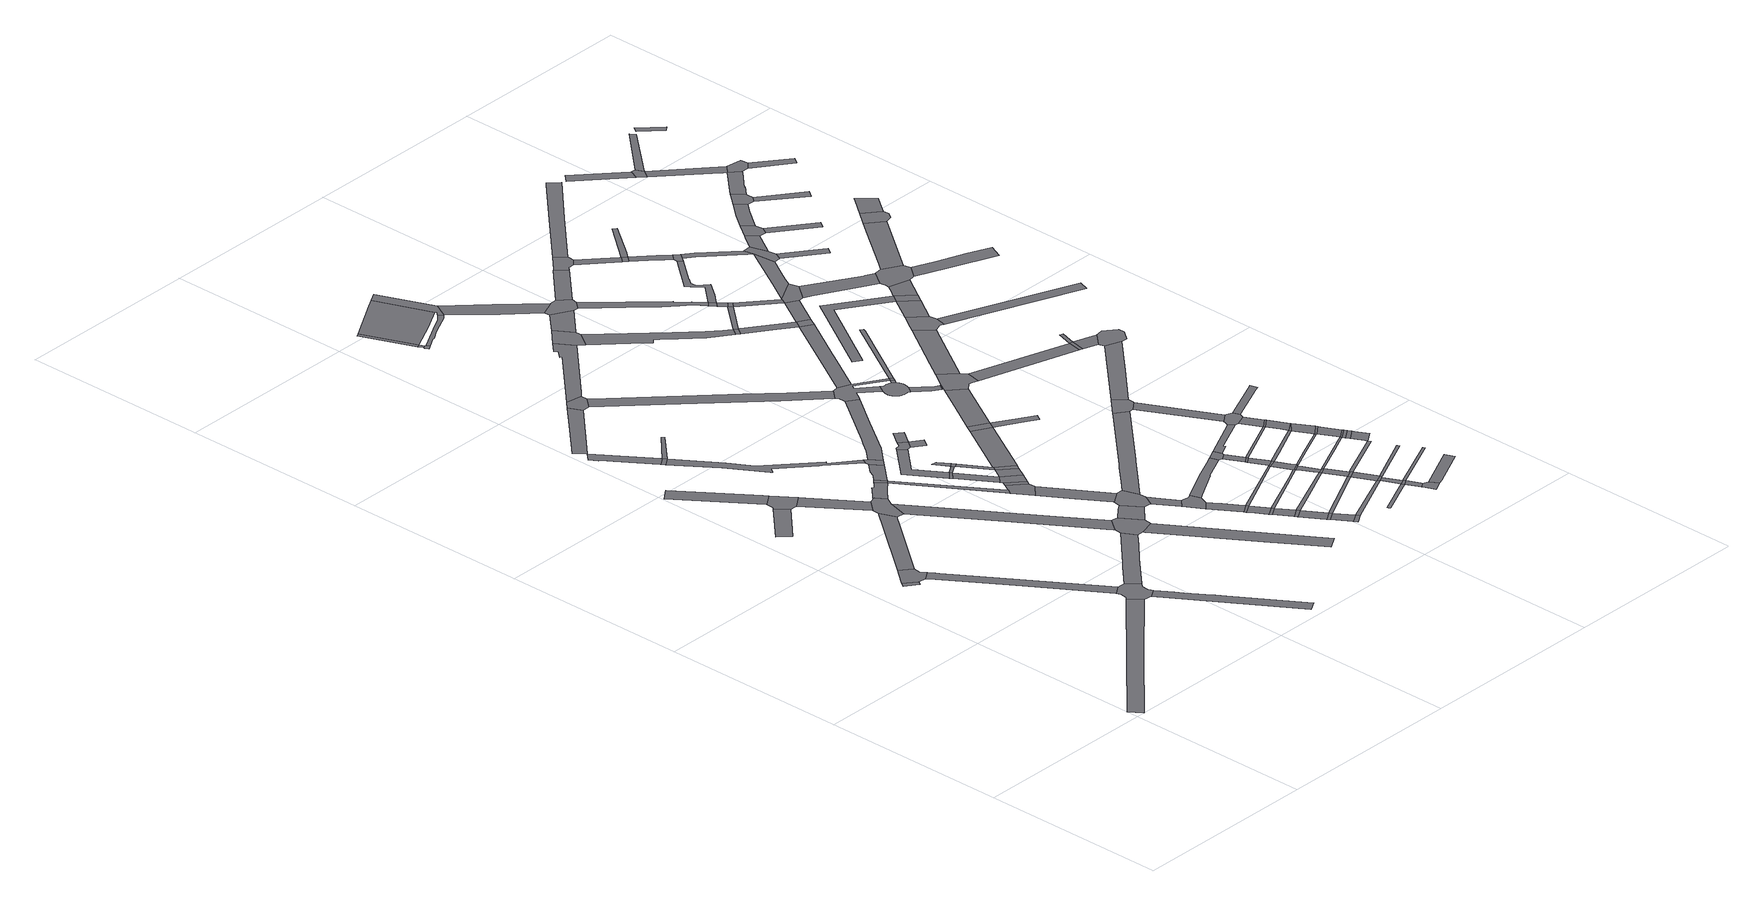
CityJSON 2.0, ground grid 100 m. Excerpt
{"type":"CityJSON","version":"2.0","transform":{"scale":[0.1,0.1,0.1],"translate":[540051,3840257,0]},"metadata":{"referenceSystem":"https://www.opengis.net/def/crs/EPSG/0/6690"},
"CityObjects":{
"road1":{"type":"Road","attributes":{"RoadStructureAttribute.sectionType":"1"},"geometry":[{"type":"MultiSurface","lod":"1","boundaries":[[[0,1,2,3,4,5,6,7]]]}]},
"road2":{"type":"Road","attributes":{"RoadStructureAttribute.sectionType":"1"},"geometry":[{"type":"MultiSurface","lod":"1","boundaries":[[[8,9,10,11]]]}]},
"road3":{"type":"Road","geometry":[{"type":"MultiSurface","lod":"1","boundaries":[[[12,13,8,11,14,15,16,17]]]}]},
"road4":{"type":"Road","attributes":{"RoadStructureAttribute.sectionType":"1"},"geometry":[{"type":"MultiSurface","lod":"1","boundaries":[[[18,19,20,21,15,14,22,23,24,25,26]]]}]},
"road5":{"type":"Road","attributes":{"RoadStructureAttribute.sectionType":"1"},"geometry":[{"type":"MultiSurface","lod":"1","boundaries":[[[27,28,29,30]]]}]},
"road6":{"type":"Road","attributes":{"RoadStructureAttribute.sectionType":"1"},"geometry":[{"type":"MultiSurface","lod":"1","boundaries":[[[31,32,33,12,17,34,35,36]]]}]},
"road7":{"type":"Road","attributes":{"RoadStructureAttribute.sectionType":"1"},"geometry":[{"type":"MultiSurface","lod":"1","boundaries":[[[37,38,39,40,41,42]]]}]},
"road8":{"type":"Road","geometry":[{"type":"MultiSurface","lod":"1","boundaries":[[[43,44,26,25,45,46,47,48,0,7,49,50,51,52,53,54,55,56,57,58]]]}]},
"road9":{"type":"Road","geometry":[{"type":"MultiSurface","lod":"1","boundaries":[[[42,41,59,60,27,30,61,62]]]}]},
"road10":{"type":"Road","attributes":{"RoadStructureAttribute.sectionType":"1"},"geometry":[{"type":"MultiSurface","lod":"1","boundaries":[[[63,64,65,66,67,68,69,70]]]}]},
"road11":{"type":"Road","attributes":{"RoadStructureAttribute.sectionType":"1"},"geometry":[{"type":"MultiSurface","lod":"1","boundaries":[[[71,62,61,72,73]]]}]},
"road12":{"type":"Road","attributes":{"RoadStructureAttribute.sectionType":"1"},"geometry":[{"type":"MultiSurface","lod":"1","boundaries":[[[74,75,76,77,78,52,51,79,80,81]]]}]},
"road13":{"type":"Road","geometry":[{"type":"MultiSurface","lod":"1","boundaries":[[[70,69,82,83]]]}]},
"road14":{"type":"Road","geometry":[{"type":"MultiSurface","lod":"1","boundaries":[[[84,73,72,31,36,85,86,87,88]]]}]},
"road15":{"type":"Road","attributes":{"RoadStructureAttribute.sectionType":"1"},"geometry":[{"type":"MultiSurface","lod":"1","boundaries":[[[89,90,91,64,92]]]}]},
"road16":{"type":"Road","geometry":[{"type":"MultiSurface","lod":"1","boundaries":[[[93,94,70,83]]]}]},
"road17":{"type":"Road","attributes":{"RoadStructureAttribute.sectionType":"1"},"geometry":[{"type":"MultiSurface","lod":"1","boundaries":[[[95,96,97,58,57,98,99,100,101]]]}]},
"road18":{"type":"Road","attributes":{"RoadStructureAttribute.sectionType":"1"},"geometry":[{"type":"MultiSurface","lod":"1","boundaries":[[[102,103,104,105,106,107,108,84,88,109,110,111,112]]]}]},
"road19":{"type":"Road","attributes":{"RoadStructureAttribute.sectionType":"1"},"geometry":[{"type":"MultiSurface","lod":"1","boundaries":[[[113,114,115,116,83,82,117,118,119,120,121,122,123,124,125,126,127]]]}]},
"road20":{"type":"Road","attributes":{"RoadStructureAttribute.sectionType":"1"},"geometry":[{"type":"MultiSurface","lod":"1","boundaries":[[[128,129,86,85,130,131,132,133,134,135]]]}]},
"road21":{"type":"Road","geometry":[{"type":"MultiSurface","lod":"1","boundaries":[[[136,102,112,137]]]}]},
"road22":{"type":"Road","geometry":[{"type":"MultiSurface","lod":"1","boundaries":[[[138,89,92,139,140,141,142,143]]]}]},
"road23":{"type":"Road","attributes":{"RoadStructureAttribute.sectionType":"1"},"geometry":[{"type":"MultiSurface","lod":"1","boundaries":[[[144,145,146,136,137,147]]]}]},
"road24":{"type":"Road","attributes":{"RoadStructureAttribute.sectionType":"1"},"geometry":[{"type":"MultiSurface","lod":"1","boundaries":[[[148,149,150,137,112,151,152,153]]]}]},
"road25":{"type":"Road","geometry":[{"type":"MultiSurface","lod":"1","boundaries":[[[135,134,95,101,154,155,156,157]]]}]},
"road26":{"type":"Road","geometry":[{"type":"MultiSurface","lod":"1","boundaries":[[[158,127,126,159,160,144,147,161,162]]]}]},
"road27":{"type":"Road","attributes":{"RoadStructureAttribute.sectionType":"1"},"geometry":[{"type":"MultiSurface","lod":"1","boundaries":[[[163,164,165,166,167,168]]]}]},
"road28":{"type":"Road","geometry":[{"type":"MultiSurface","lod":"1","boundaries":[[[169,170,171,172]]]}]},
"road29":{"type":"Road","geometry":[{"type":"MultiSurface","lod":"1","boundaries":[[[166,165,173,174]]]}]},
"road30":{"type":"Road","geometry":[{"type":"MultiSurface","lod":"1","boundaries":[[[172,171,175,176]]]}]},
"road31":{"type":"Road","geometry":[{"type":"MultiSurface","lod":"1","boundaries":[[[176,175,177,178,179,180]]]}]},
"road32":{"type":"Road","geometry":[{"type":"MultiSurface","lod":"1","boundaries":[[[181,153,152,182,183,184,185,186]]]}]},
"road33":{"type":"Road","attributes":{"RoadStructureAttribute.sectionType":"1"},"geometry":[{"type":"MultiSurface","lod":"1","boundaries":[[[174,173,187,188]]]}]},
"road34":{"type":"Road","geometry":[{"type":"MultiSurface","lod":"1","boundaries":[[[189,166,174,190]]]}]},
"road35":{"type":"Road","attributes":{"RoadStructureAttribute.sectionType":"1"},"geometry":[{"type":"MultiSurface","lod":"1","boundaries":[[[191,192,157,156,193,194]]]}]},
"road36":{"type":"Road","attributes":{"RoadStructureAttribute.sectionType":"1"},"geometry":[{"type":"MultiSurface","lod":"1","boundaries":[[[195,181,186,196]]]}]},
"road37":{"type":"Road","attributes":{"RoadStructureAttribute.sectionType":"1"},"geometry":[{"type":"MultiSurface","lod":"1","boundaries":[[[155,154,197,198,199,200,201,202,203]]]}]},
"road38":{"type":"Road","geometry":[{"type":"MultiSurface","lod":"1","boundaries":[[[204,205,206,207]]]}]},
"road39":{"type":"Road","geometry":[{"type":"MultiSurface","lod":"1","boundaries":[[[207,206,189,190,208,209]]]}]},
"road40":{"type":"Road","geometry":[{"type":"MultiSurface","lod":"1","boundaries":[[[188,187,195,196,210]]]}]},
"road41":{"type":"Road","attributes":{"RoadStructureAttribute.sectionType":"1"},"geometry":[{"type":"MultiSurface","lod":"1","boundaries":[[[184,183,211,212,213,214]]]}]},
"road42":{"type":"Road","attributes":{"RoadStructureAttribute.sectionType":"1"},"geometry":[{"type":"MultiSurface","lod":"1","boundaries":[[[215,216,217,218,219,220,221,138,143,222,223]]]}]},
"road43":{"type":"Road","geometry":[{"type":"MultiSurface","lod":"1","boundaries":[[[209,208,224,225]]]}]},
"road44":{"type":"Road","attributes":{"RoadStructureAttribute.sectionType":"1"},"geometry":[{"type":"MultiSurface","lod":"1","boundaries":[[[224,226,188,210,227]]]}]},
"road45":{"type":"Road","geometry":[{"type":"MultiSurface","lod":"1","boundaries":[[[228,229,230,163,168,231,232]]]}]},
"road46":{"type":"Road","geometry":[{"type":"MultiSurface","lod":"1","boundaries":[[[233,214,213,191,194,234,235,236,237,238]]]}]},
"road47":{"type":"Road","attributes":{"RoadStructureAttribute.sectionType":"1"},"geometry":[{"type":"MultiSurface","lod":"1","boundaries":[[[239,240,241,142,141,242,243,244,245]]]}]},
"road48":{"type":"Road","attributes":{"function":"3"},"geometry":[{"type":"MultiSurface","lod":"1","boundaries":[[[246,247,169,172,248,249,250]]]}]},
"road49":{"type":"Road","geometry":[{"type":"MultiSurface","lod":"1","boundaries":[[[225,224,227,251]]]}]},
"road50":{"type":"Road","attributes":{"RoadStructureAttribute.sectionType":"1"},"geometry":[{"type":"MultiSurface","lod":"1","boundaries":[[[252,253,254,180,179,255,256,257,258,259,260]]]}]},
"road51":{"type":"Road","geometry":[{"type":"MultiSurface","lod":"1","boundaries":[[[261,262,232,231]]]}]},
"road52":{"type":"Road","attributes":{"RoadStructureAttribute.sectionType":"1"},"geometry":[{"type":"MultiSurface","lod":"1","boundaries":[[[263,264,265,266,267,268,162,161,269,270,271]]]}]},
"road53":{"type":"Road","attributes":{"RoadStructureAttribute.sectionType":"1"},"geometry":[{"type":"MultiSurface","lod":"1","boundaries":[[[272,236,235,273,274]]]}]},
"road54":{"type":"Road","attributes":{"RoadStructureAttribute.sectionType":"1"},"geometry":[{"type":"MultiSurface","lod":"1","boundaries":[[[275,276,228,232]]]}]},
"road55":{"type":"Road","geometry":[{"type":"MultiSurface","lod":"1","boundaries":[[[277,274,273,278,279,280,281]]]}]},
"road56":{"type":"Road","attributes":{"RoadStructureAttribute.sectionType":"1"},"geometry":[{"type":"MultiSurface","lod":"1","boundaries":[[[282,283,284,279,278,285,286]]]}]},
"road57":{"type":"Road","geometry":[{"type":"MultiSurface","lod":"1","boundaries":[[[286,285,287,288]]]}]},
"road58":{"type":"Road","attributes":{"RoadStructureAttribute.sectionType":"1"},"geometry":[{"type":"MultiSurface","lod":"1","boundaries":[[[289,290,225,251,291]]]}]},
"road59":{"type":"Road","attributes":{"RoadStructureAttribute.sectionType":"1"},"geometry":[{"type":"MultiSurface","lod":"1","boundaries":[[[288,287,292,293,294,295]]]}]},
"road60":{"type":"Road","geometry":[{"type":"MultiSurface","lod":"1","boundaries":[[[296,246,250,297,252,260,298]]]}]},
"road61":{"type":"Road","geometry":[{"type":"MultiSurface","lod":"1","boundaries":[[[295,294,299,300]]]}]},
"road62":{"type":"Road","attributes":{"RoadStructureAttribute.sectionType":"1"},"geometry":[{"type":"MultiSurface","lod":"1","boundaries":[[[300,299,301,302]]]}]},
"road63":{"type":"Road","geometry":[{"type":"MultiSurface","lod":"1","boundaries":[[[303,215,223,304,305,306,307]]]}]},
"road64":{"type":"Road","geometry":[{"type":"MultiSurface","lod":"1","boundaries":[[[302,301,308,309]]]}]},
"road65":{"type":"Road","attributes":{"RoadStructureAttribute.sectionType":"1"},"geometry":[{"type":"MultiSurface","lod":"1","boundaries":[[[309,308,310,311]]]}]},
"road66":{"type":"Road","geometry":[{"type":"MultiSurface","lod":"1","boundaries":[[[311,310,312,313]]]}]},
"road67":{"type":"Road","attributes":{"RoadStructureAttribute.sectionType":"1"},"geometry":[{"type":"MultiSurface","lod":"1","boundaries":[[[313,312,314,315]]]}]},
"road68":{"type":"Road","geometry":[{"type":"MultiSurface","lod":"1","boundaries":[[[315,314,316,317]]]}]},
"road69":{"type":"Road","geometry":[{"type":"MultiSurface","lod":"1","boundaries":[[[318,289,291,319]]]}]},
"road70":{"type":"Road","attributes":{"RoadStructureAttribute.sectionType":"1"},"geometry":[{"type":"MultiSurface","lod":"1","boundaries":[[[320,321,298,260,322,323,324]]]}]},
"road71":{"type":"Road","attributes":{"RoadStructureAttribute.sectionType":"1"},"geometry":[{"type":"MultiSurface","lod":"1","boundaries":[[[325,326,327,328,281,280,329,330,331,332,333,334]]]}]},
"road72":{"type":"Road","attributes":{"RoadStructureAttribute.sectionType":"1"},"geometry":[{"type":"MultiSurface","lod":"1","boundaries":[[[335,303,307,336,337]]]}]},
"road73":{"type":"Road","attributes":{"RoadStructureAttribute.sectionType":"1"},"geometry":[{"type":"MultiSurface","lod":"1","boundaries":[[[338,286,288,339]]]}]},
"road74":{"type":"Road","geometry":[{"type":"MultiSurface","lod":"1","boundaries":[[[340,341,245,244,342,263,271,343,344,345,346,347,348,349,350,351,352]]]}]},
"road75":{"type":"Road","attributes":{"RoadStructureAttribute.sectionType":"1"},"geometry":[{"type":"MultiSurface","lod":"1","boundaries":[[[353,354,355,356,357,238,237,358,359,360,361,362]]]}]},
"road76":{"type":"Road","attributes":{"RoadStructureAttribute.sectionType":"1"},"geometry":[{"type":"MultiSurface","lod":"1","boundaries":[[[363,364,365,295,300,366,367,368]]]}]},
"road77":{"type":"Road","attributes":{"RoadStructureAttribute.sectionType":"1"},"geometry":[{"type":"MultiSurface","lod":"1","boundaries":[[[369,370,371,372,373,306,305,374,375,376,377,378,379,380,381,382]]]}]},
"road78":{"type":"Road","attributes":{"RoadStructureAttribute.sectionType":"1"},"geometry":[{"type":"MultiSurface","lod":"1","boundaries":[[[383,384,385,386,319,291]]]}]},
"road79":{"type":"Road","attributes":{"RoadStructureAttribute.sectionType":"1"},"geometry":[{"type":"MultiSurface","lod":"1","boundaries":[[[387,388,302,309,389,390]]]}]},
"road80":{"type":"Road","attributes":{"RoadStructureAttribute.sectionType":"1"},"geometry":[{"type":"MultiSurface","lod":"1","boundaries":[[[391,392,318,319,393]]]}]},
"road81":{"type":"Road","geometry":[{"type":"MultiSurface","lod":"1","boundaries":[[[394,395,396,397,398,399,400,401,402,346,345,403,404,405,406,407,408,409,410,411,412,413,414,415,416,417,418,419,420,421,422,423,424,425,426,427,428,429,430,431,432,433,434,435,436,437,438,439,440,441,442,443,444,445,446,447,448,449]]]}]},
"road82":{"type":"Road","attributes":{"RoadStructureAttribute.sectionType":"1"},"geometry":[{"type":"MultiSurface","lod":"1","boundaries":[[[450,311,313,451]]]}]},
"road83":{"type":"Road","geometry":[{"type":"MultiSurface","lod":"1","boundaries":[[[324,323,335,337,452,453,454,455]]]}]},
"road84":{"type":"Road","attributes":{"RoadStructureAttribute.sectionType":"1"},"geometry":[{"type":"MultiSurface","lod":"1","boundaries":[[[456,315,317,457]]]}]},
"road85":{"type":"Road","attributes":{"RoadStructureAttribute.sectionType":"1"},"geometry":[{"type":"MultiSurface","lod":"1","boundaries":[[[350,449,448,458]]]}]},
"road86":{"type":"Road","attributes":{"RoadStructureAttribute.sectionType":"1"},"geometry":[{"type":"MultiSurface","lod":"1","boundaries":[[[459,460,461,462,433,432]]]}]},
"road87":{"type":"Road","geometry":[{"type":"MultiSurface","lod":"1","boundaries":[[[351,350,458,463]]]}]},
"road88":{"type":"Road","geometry":[{"type":"MultiSurface","lod":"1","boundaries":[[[464,325,334,465,466,467]]]}]},
"road89":{"type":"Road","attributes":{"RoadStructureAttribute.sectionType":"1"},"geometry":[{"type":"MultiSurface","lod":"1","boundaries":[[[468,469,466,465,470,471]]]}]},
"road90":{"type":"Road","geometry":[{"type":"MultiSurface","lod":"1","boundaries":[[[472,473,474,475,476,477]]]}]},
"road91":{"type":"Road","geometry":[{"type":"MultiSurface","lod":"1","boundaries":[[[471,470,478,479,480]]]}]},
"road92":{"type":"Road","attributes":{"RoadStructureAttribute.sectionType":"1"},"geometry":[{"type":"MultiSurface","lod":"1","boundaries":[[[481,479,478,482,483]]]}]},
"road93":{"type":"Road","geometry":[{"type":"MultiSurface","lod":"1","boundaries":[[[483,482,338,339,484]]]}]},
"road94":{"type":"Road","attributes":{"RoadStructureAttribute.sectionType":"1"},"geometry":[{"type":"MultiSurface","lod":"1","boundaries":[[[485,486,340,352,487,488,489]]]}]},
"road95":{"type":"Road","attributes":{"RoadStructureAttribute.sectionType":"1"},"geometry":[{"type":"MultiSurface","lod":"1","boundaries":[[[490,484,339,491,363,492]]]}]},
"road96":{"type":"Road","geometry":[{"type":"MultiSurface","lod":"1","boundaries":[[[492,363,368,493]]]}]},
"road97":{"type":"Road","attributes":{"RoadStructureAttribute.sectionType":"1"},"geometry":[{"type":"MultiSurface","lod":"1","boundaries":[[[494,495,493,368,496,497,387,498]]]}]},
"road98":{"type":"Road","geometry":[{"type":"MultiSurface","lod":"1","boundaries":[[[382,381,499,500]]]}]},
"road99":{"type":"Road","geometry":[{"type":"MultiSurface","lod":"1","boundaries":[[[498,387,390,501]]]}]},
"road100":{"type":"Road","geometry":[{"type":"MultiSurface","lod":"1","boundaries":[[[502,503,391,393,504,505,506,507,508,509]]]}]},
"road101":{"type":"Road","attributes":{"RoadStructureAttribute.sectionType":"1"},"geometry":[{"type":"MultiSurface","lod":"1","boundaries":[[[501,390,510,511]]]}]},
"road102":{"type":"Road","attributes":{"RoadStructureAttribute.sectionType":"1"},"geometry":[{"type":"MultiSurface","lod":"1","boundaries":[[[512,513,514,515,516,453,452,517,518,519,520,521,522]]]}]},
"road103":{"type":"Road","attributes":{"RoadStructureAttribute.sectionType":"1"},"geometry":[{"type":"MultiSurface","lod":"1","boundaries":[[[523,455,454,524]]]}]},
"road104":{"type":"Road","geometry":[{"type":"MultiSurface","lod":"1","boundaries":[[[511,510,450,451,525]]]}]},
"road105":{"type":"Road","attributes":{"RoadStructureAttribute.sectionType":"1"},"geometry":[{"type":"MultiSurface","lod":"1","boundaries":[[[526,525,451,527,528,456,529]]]}]},
"road106":{"type":"Road","geometry":[{"type":"MultiSurface","lod":"1","boundaries":[[[529,456,457,530,531,532]]]}]},
"road107":{"type":"Road","attributes":{"RoadStructureAttribute.sectionType":"1"},"geometry":[{"type":"MultiSurface","lod":"1","boundaries":[[[530,457,472,533]]]}]},
"road108":{"type":"Road","geometry":[{"type":"MultiSurface","lod":"1","boundaries":[[[533,472,477,534]]]}]},
"road109":{"type":"Road","attributes":{"RoadStructureAttribute.sectionType":"1"},"geometry":[{"type":"MultiSurface","lod":"1","boundaries":[[[535,534,477,536,537,538]]]}]},
"road110":{"type":"Road","attributes":{"RoadStructureAttribute.sectionType":"1"},"geometry":[{"type":"MultiSurface","lod":"1","boundaries":[[[539,464,467,540,541,542,543]]]}]},
"road111":{"type":"Road","attributes":{"RoadStructureAttribute.sectionType":"1"},"geometry":[{"type":"MultiSurface","lod":"1","boundaries":[[[544,500,499,545,485,546]]]}]},
"road112":{"type":"Road","attributes":{"RoadStructureAttribute.sectionType":"1"},"geometry":[{"type":"MultiSurface","lod":"1","boundaries":[[[547,548,549,351,463]]]}]},
"road113":{"type":"Road","attributes":{"RoadStructureAttribute.sectionType":"1"},"geometry":[{"type":"MultiSurface","lod":"1","boundaries":[[[550,382,500,551]]]}]},
"road114":{"type":"Road","geometry":[{"type":"MultiSurface","lod":"1","boundaries":[[[552,538,537,553,554,555,556]]]}]},
"road115":{"type":"Road","attributes":{"RoadStructureAttribute.sectionType":"1"},"geometry":[{"type":"MultiSurface","lod":"1","boundaries":[[[557,558,471,480,559,560]]]}]},
"road116":{"type":"Road","attributes":{"RoadStructureAttribute.sectionType":"1"},"geometry":[{"type":"MultiSurface","lod":"1","boundaries":[[[561,562,483,484,563,564]]]}]},
"road117":{"type":"Road","geometry":[{"type":"MultiSurface","lod":"1","boundaries":[[[565,353,362,566,567,568,569,570]]]}]},
"road118":{"type":"Road","attributes":{"RoadStructureAttribute.sectionType":"1"},"geometry":[{"type":"MultiSurface","lod":"1","boundaries":[[[571,572,492,493,573,574,575,576]]]}]},
"road119":{"type":"Road","attributes":{"RoadStructureAttribute.sectionType":"1"},"geometry":[{"type":"MultiSurface","lod":"1","boundaries":[[[577,578,498,501,579,580]]]}]},
"road120":{"type":"Road","geometry":[{"type":"MultiSurface","lod":"1","boundaries":[[[522,521,581,582]]]}]},
"road121":{"type":"Road","attributes":{"RoadStructureAttribute.sectionType":"1"},"geometry":[{"type":"MultiSurface","lod":"1","boundaries":[[[582,581,550,583]]]}]},
"road122":{"type":"Road","attributes":{"RoadStructureAttribute.sectionType":"1"},"geometry":[{"type":"MultiSurface","lod":"1","boundaries":[[[584,585,586,511,525,587,588,589]]]}]},
"road123":{"type":"Road","geometry":[{"type":"MultiSurface","lod":"1","boundaries":[[[546,485,489,590]]]}]},
"road124":{"type":"Road","geometry":[{"type":"MultiSurface","lod":"1","boundaries":[[[583,550,551,591]]]}]},
"road125":{"type":"Road","attributes":{"RoadStructureAttribute.sectionType":"1"},"geometry":[{"type":"MultiSurface","lod":"1","boundaries":[[[568,567,592,593]]]}]},
"road126":{"type":"Road","geometry":[{"type":"MultiSurface","lod":"1","boundaries":[[[594,595,523,524,596,597,598,599,600,601,602,603]]]}]},
"road127":{"type":"Road","attributes":{"RoadStructureAttribute.sectionType":"1"},"geometry":[{"type":"MultiSurface","lod":"1","boundaries":[[[604,605,502,509,606,607]]]}]},
"road128":{"type":"Road","attributes":{"RoadStructureAttribute.sectionType":"1"},"geometry":[{"type":"MultiSurface","lod":"1","boundaries":[[[608,609,529,532,610]]]}]},
"road129":{"type":"Road","attributes":{"RoadStructureAttribute.sectionType":"1"},"geometry":[{"type":"MultiSurface","lod":"1","boundaries":[[[611,533,534,612]]]}]},
"road130":{"type":"Road","attributes":{"RoadStructureAttribute.sectionType":"1"},"geometry":[{"type":"MultiSurface","lod":"1","boundaries":[[[613,556,555,614,615]]]}]},
"road131":{"type":"Road","geometry":[{"type":"MultiSurface","lod":"1","boundaries":[[[593,592,616,617,539,543,618,619,620,621,622]]]}]},
"road132":{"type":"Road","attributes":{"RoadStructureAttribute.sectionType":"1"},"geometry":[{"type":"MultiSurface","lod":"1","boundaries":[[[620,619,623,557,624]]]}]},
"road133":{"type":"Road","attributes":{"RoadStructureAttribute.sectionType":"1"},"geometry":[{"type":"MultiSurface","lod":"1","boundaries":[[[591,551,625,626,627]]]}]},
"road134":{"type":"Road","geometry":[{"type":"MultiSurface","lod":"1","boundaries":[[[624,557,560,628]]]}]},
"road135":{"type":"Road","attributes":{"RoadStructureAttribute.sectionType":"1"},"geometry":[{"type":"MultiSurface","lod":"1","boundaries":[[[626,546,590,629]]]}]},
"road136":{"type":"Road","attributes":{"RoadStructureAttribute.sectionType":"1"},"geometry":[{"type":"MultiSurface","lod":"1","boundaries":[[[628,560,630,631,561,632]]]}]},
"road137":{"type":"Road","attributes":{"RoadStructureAttribute.sectionType":"1"},"geometry":[{"type":"MultiSurface","lod":"1","boundaries":[[[633,600,599,634,635]]]}]},
"road138":{"type":"Road","geometry":[{"type":"MultiSurface","lod":"1","boundaries":[[[632,561,564,636]]]}]},
"road139":{"type":"Road","attributes":{"RoadStructureAttribute.sectionType":"1"},"geometry":[{"type":"MultiSurface","lod":"1","boundaries":[[[637,638,639,640,641,642]]]}]},
"road140":{"type":"Road","attributes":{"RoadStructureAttribute.sectionType":"1"},"geometry":[{"type":"MultiSurface","lod":"1","boundaries":[[[508,507,643,644]]]}]},
"road141":{"type":"Road","attributes":{"RoadStructureAttribute.sectionType":"1"},"geometry":[{"type":"MultiSurface","lod":"1","boundaries":[[[636,564,645,646,571,647]]]}]},
"road142":{"type":"Road","attributes":{"RoadStructureAttribute.sectionType":"1"},"geometry":[{"type":"MultiSurface","lod":"1","boundaries":[[[648,649,650,651,652,653,522,582,654,655,656,657,658,659,660]]]}]},
"road143":{"type":"Road","geometry":[{"type":"MultiSurface","lod":"1","boundaries":[[[647,571,576,661,662,663]]]}]},
"road144":{"type":"Road","attributes":{"RoadStructureAttribute.sectionType":"1"},"geometry":[{"type":"MultiSurface","lod":"1","boundaries":[[[664,663,662,665,666,577,667]]]}]},
"road145":{"type":"Road","geometry":[{"type":"MultiSurface","lod":"1","boundaries":[[[667,577,580,668]]]}]},
"road146":{"type":"Road","attributes":{"RoadStructureAttribute.sectionType":"1"},"geometry":[{"type":"MultiSurface","lod":"1","boundaries":[[[668,580,669,670,671]]]}]},
"road147":{"type":"Road","geometry":[{"type":"MultiSurface","lod":"1","boundaries":[[[671,670,672,673]]]}]},
"road148":{"type":"Road","attributes":{"RoadStructureAttribute.sectionType":"1"},"geometry":[{"type":"MultiSurface","lod":"1","boundaries":[[[674,673,672,675,584,676]]]}]},
"road149":{"type":"Road","geometry":[{"type":"MultiSurface","lod":"1","boundaries":[[[635,634,677,678]]]}]},
"road150":{"type":"Road","geometry":[{"type":"MultiSurface","lod":"1","boundaries":[[[679,627,626,629,680,681]]]}]},
"road151":{"type":"Road","attributes":{"RoadStructureAttribute.sectionType":"1"},"geometry":[{"type":"MultiSurface","lod":"1","boundaries":[[[682,565,570,683,684]]]}]},
"road152":{"type":"Road","geometry":[{"type":"MultiSurface","lod":"1","boundaries":[[[685,686,604,607,687,688,689,690,691]]]}]},
"road153":{"type":"Road","attributes":{"RoadStructureAttribute.sectionType":"1"},"geometry":[{"type":"MultiSurface","lod":"1","boundaries":[[[692,678,677,693,694,695,696,697]]]}]},
"road154":{"type":"Road","attributes":{"RoadStructureAttribute.sectionType":"1"},"geometry":[{"type":"MultiSurface","lod":"1","boundaries":[[[698,699,622,621,700,701,702]]]}]},
"road155":{"type":"Road","geometry":[{"type":"MultiSurface","lod":"1","boundaries":[[[703,697,696,704,648,660,705,706]]]}]},
"road156":{"type":"Road","attributes":{"RoadStructureAttribute.sectionType":"1"},"geometry":[{"type":"MultiSurface","lod":"1","boundaries":[[[707,708,709,710,635,678]]]}]},
"road157":{"type":"Road","attributes":{"RoadStructureAttribute.sectionType":"1"},"geometry":[{"type":"MultiSurface","lod":"1","boundaries":[[[711,712,713,714,627,679,715,716,717]]]}]},
"road158":{"type":"Road","attributes":{"RoadStructureAttribute.sectionType":"1"},"geometry":[{"type":"MultiSurface","lod":"1","boundaries":[[[641,685,691,718]]]}]},
"road159":{"type":"Road","geometry":[{"type":"MultiSurface","lod":"1","boundaries":[[[644,643,719,720]]]}]},
"road160":{"type":"Road","attributes":{"RoadStructureAttribute.sectionType":"1"},"geometry":[{"type":"MultiSurface","lod":"1","boundaries":[[[721,722,723,594,603,724,725]]]}]},
"road161":{"type":"Road","attributes":{"RoadStructureAttribute.sectionType":"1"},"geometry":[{"type":"MultiSurface","lod":"1","boundaries":[[[726,727,681,680,728,729,730,731]]]}]},
"road162":{"type":"Road","attributes":{"RoadStructureAttribute.sectionType":"1"},"geometry":[{"type":"MultiSurface","lod":"1","boundaries":[[[732,706,705,733,734,711,735]]]}]},
"road163":{"type":"Road","geometry":[{"type":"MultiSurface","lod":"1","boundaries":[[[736,737,644,720]]]}]},
"road164":{"type":"Road","geometry":[{"type":"MultiSurface","lod":"1","boundaries":[[[642,641,718,738]]]}]},
"road165":{"type":"Road","attributes":{"RoadStructureAttribute.sectionType":"1"},"geometry":[{"type":"MultiSurface","lod":"1","boundaries":[[[720,719,739,740]]]}]},
"road166":{"type":"Road","attributes":{"RoadStructureAttribute.sectionType":"1"},"geometry":[{"type":"MultiSurface","lod":"1","boundaries":[[[741,742,743,642,738,744]]]}]},
"road167":{"type":"Road","geometry":[{"type":"MultiSurface","lod":"1","boundaries":[[[745,740,739,746,682,684,747,748,749]]]}]},
"road168":{"type":"Road","geometry":[{"type":"MultiSurface","lod":"1","boundaries":[[[750,751,735,711,717,752,753,754]]]}]},
"road169":{"type":"Road","attributes":{"RoadStructureAttribute.sectionType":"1"},"geometry":[{"type":"MultiSurface","lod":"1","boundaries":[[[755,756,750,754,757,758]]]}]},
"road170":{"type":"Road","geometry":[{"type":"MultiSurface","lod":"1","boundaries":[[[759,731,730,760,741,744,761,762,763]]]}]},
"road171":{"type":"Road","attributes":{"RoadStructureAttribute.sectionType":"1"},"geometry":[{"type":"MultiSurface","lod":"1","boundaries":[[[690,689,764,765]]]}]},
"road172":{"type":"Road","attributes":{"RoadStructureAttribute.sectionType":"1"},"geometry":[{"type":"MultiSurface","lod":"1","boundaries":[[[766,767,753,752]]]}]},
"road173":{"type":"Road","geometry":[{"type":"MultiSurface","lod":"1","boundaries":[[[768,769,755,758,770,771,772]]]}]},
"road174":{"type":"Road","attributes":{"RoadStructureAttribute.sectionType":"1"},"geometry":[{"type":"MultiSurface","lod":"1","boundaries":[[[773,774,771,770]]]}]},
"road175":{"type":"Road","attributes":{"RoadStructureAttribute.sectionType":"1"},"geometry":[{"type":"MultiSurface","lod":"1","boundaries":[[[775,776,768,772,777,778]]]}]},
"road176":{"type":"Road","attributes":{"RoadStructureAttribute.sectionType":"1"},"geometry":[{"type":"MultiSurface","lod":"1","boundaries":[[[779,780,762,761,781,782,783]]]}]},
"road177":{"type":"Road","attributes":{"RoadStructureAttribute.sectionType":"1"},"geometry":[{"type":"MultiSurface","lod":"1","boundaries":[[[784,785,786,759,763,787,788]]]}]},
"road178":{"type":"Road","attributes":{"RoadStructureAttribute.sectionType":"1"},"geometry":[{"type":"MultiSurface","lod":"1","boundaries":[[[789,790,791,792]]]}]},
"road179":{"type":"Road","geometry":[{"type":"MultiSurface","lod":"1","boundaries":[[[793,794,775,778,795,796,797]]]}]},
"road180":{"type":"Road","geometry":[{"type":"MultiSurface","lod":"1","boundaries":[[[792,791,798,799,800]]]}]},
"road181":{"type":"Road","attributes":{"RoadStructureAttribute.sectionType":"1"},"geometry":[{"type":"MultiSurface","lod":"1","boundaries":[[[801,802,796,795]]]}]},
"road182":{"type":"Road","geometry":[{"type":"MultiSurface","lod":"1","boundaries":[[[803,784,788,804,805,806]]]}]},
"road183":{"type":"Road","attributes":{"RoadStructureAttribute.sectionType":"1"},"geometry":[{"type":"MultiSurface","lod":"1","boundaries":[[[799,798,807,808,809,810]]]}]},
"road184":{"type":"Road","attributes":{"RoadStructureAttribute.sectionType":"1"},"geometry":[{"type":"MultiSurface","lod":"1","boundaries":[[[809,793,797,811,812,813,814]]]}]},
"road185":{"type":"Road","attributes":{"RoadStructureAttribute.sectionType":"1"},"geometry":[{"type":"MultiSurface","lod":"1","boundaries":[[[815,800,799,816]]]}]},
"road186":{"type":"Road","attributes":{"RoadStructureAttribute.sectionType":"1"},"geometry":[{"type":"MultiSurface","lod":"1","boundaries":[[[817,818,803,806,819,820]]]}]},
"road187":{"type":"Road","geometry":[{"type":"MultiSurface","lod":"1","boundaries":[[[810,809,814,821,822,823]]]}]},
"road188":{"type":"Road","attributes":{"RoadStructureAttribute.sectionType":"1"},"geometry":[{"type":"MultiSurface","lod":"1","boundaries":[[[824,825,822,821]]]}]},
"road189":{"type":"Road","geometry":[{"type":"MultiSurface","lod":"1","boundaries":[[[826,827,828,829]]]}]}
},
"vertices":[
[767,758,0],[360,388,0],[4,64,0],[49,0,0],[53,3,0],[422,336,0],[446,358,0],[823,697,0],
[178,1632,0],[159,1608,0],[226,1560,0],[241,1582,0],
[253,1726,0],[233,1701,0],[281,1578,0],[330,1611,0],[310,1641,0],[315,1678,0],
[570,1249,0],[568,1249,0],[361,1564,0],[351,1579,0],[290,1565,0],[501,1248,0],[518,1223,0],[774,828,0],[824,861,0],
[285,2533,0],[101,2353,0],[158,2297,0],[333,2469,0],
[580,2140,0],[575,2135,0],[500,2040,0],[582,2014,0],[607,2046,0],[614,2055,0],
[341,2651,0],[184,2869,0],[77,3018,0],[13,2972,0],[293,2582,0],[357,2628,0],
[840,860,0],[836,860,0],[780,818,0],[786,809,0],[786,805,0],[780,770,0],[844,693,0],[849,692,0],[864,690,0],[912,720,0],[906,730,0],[901,739,0],[902,752,0],[904,781,0],[923,800,0],[864,859,0],
[294,2544,0],[293,2541,0],[373,2468,0],[438,2515,0],
[275,3230,0],[78,3513,0],[40,3471,0],[67,3431,0],[75,3428,0],[111,3376,0],[235,3193,0],[280,3223,0],
[456,2489,0],[582,2177,0],[636,2238,0],
[1101,431,0],[1072,476,0],[1046,516,0],[991,599,0],[966,638,0],[1274,56,0],[1274,55,0],[1325,88,0],
[247,3174,0],[295,3206,0],
[671,2250,0],[655,2051,0],[684,2154,0],[695,2174,0],[707,2196,0],
[331,3865,0],[188,3721,0],[36,3569,0],[361,3793,0],
[433,3347,0],[421,3357,0],
[1201,1184,0],[1003,993,0],[978,969,0],[1086,963,0],[1175,1048,0],[1207,1080,0],[1241,1113,0],
[779,2348,0],[767,2336,0],[740,2310,0],[732,2319,0],[723,2310,0],[671,2259,0],[668,2256,0],[762,2249,0],[771,2259,0],[812,2292,0],[814,2296,0],
[759,2628,0],[767,2637,0],[521,2858,0],[449,2980,0],[271,3139,0],[403,2958,0],[524,2766,0],[529,2758,0],[543,2777,0],[548,2784,0],[549,2786,0],[719,2638,0],[730,2629,0],[884,2496,0],[897,2521,0],
[1111,1509,0],[907,1817,0],[903,1678,0],[1136,1327,0],[1184,1255,0],[1204,1226,0],[1205,1225,0],[1256,1293,0],
[794,2363,0],[829,2311,0],
[366,3900,0],[367,3793,0],[398,3795,0],[404,3795,0],[451,3851,0],[453,3886,0],
[883,2474,0],[838,2424,0],[823,2391,0],[925,2416,0],
[1140,1842,0],[1139,1843,0],[831,2308,0],[1116,1828,0],[1128,1809,0],[1144,1836,0],
[1277,1113,0],[1359,1138,0],[1365,1180,0],[1295,1288,0],
[908,2513,0],[883,2489,0],[883,2481,0],[957,2450,0],[914,2508,0],
[1068,2466,0],[917,2302,0],[1040,2111,0],[1079,2147,0],[982,2296,0],[1106,2431,0],
[182,5039,0],[166,5030,0],[279,4754,0],[295,4763,0],
[1049,2098,0],[1087,2134,0],
[293,4730,0],[309,4738,0],
[292,4722,0],[300,4702,0],[325,4717,0],[317,4735,0],
[1165,1874,0],[1129,1807,0],[1191,1710,0],[1252,1767,0],[1251,1788,0],[1250,1804,0],
[1169,1912,0],[1207,1948,0],
[1126,2176,0],[1132,2163,0],
[1384,1358,0],[1355,1336,0],[1448,1258,0],[1453,1262,0],
[1178,1897,0],[1262,1825,0],
[1284,1103,0],[1430,878,0],[1475,808,0],[1605,608,0],[1625,578,0],[1761,368,0],[1828,411,0],
[1108,2256,0],[1080,2258,0],[1125,2183,0],[1146,2196,0],
[1140,2163,0],[1159,2175,0],
[1292,1876,0],
[1293,1550,0],[1390,1397,0],[1391,1396,0],[1458,1441,0],
[723,4309,0],[672,4258,0],[685,4240,0],[650,4200,0],[661,4192,0],[469,4002,0],[402,3936,0],[479,3911,0],[787,4215,0],
[1240,2004,0],[1253,2027,0],
[1212,1957,0],[1324,1932,0],
[1119,2507,0],[1104,2484,0],[1078,2478,0],[1130,2437,0],[1162,2477,0],
[1460,1441,0],[1478,1260,0],[1492,1258,0],[1523,1318,0],[1523,1354,0],[1497,1441,0],
[1116,3196,0],[972,3339,0],[517,3785,0],[710,3496,0],[1042,3170,0],[1226,2997,0],[1274,3048,0],
[452,5201,0],[402,5172,0],[444,4837,0],[566,4907,0],[569,4909,0],
[1337,1955,0],
[557,4880,0],[527,4852,0],[483,4829,0],[379,4750,0],[388,4749,0],[441,4783,0],[486,4806,0],[555,4840,0],[579,4862,0],
[1193,2391,0],[1224,2433,0],
[1241,2943,0],[1032,2654,0],[1007,2620,0],[969,2566,0],[967,2565,0],[918,2513,0],[1032,2531,0],[1171,2726,0],[1298,2903,0],
[1561,1259,0],[1570,1135,0],[1613,1175,0],
[1212,2550,0],[1169,2580,0],
[1654,1165,0],[1631,1038,0],[1675,1079,0],[1691,1121,0],[1671,1174,0],
[1773,928,0],[1717,1014,0],[1709,1027,0],[1727,887,0],[1778,919,0],
[1733,876,0],[1785,909,0],
[1424,2327,0],[1255,2032,0],[1523,2275,0],
[1743,861,0],[1755,841,0],[1790,786,0],[1840,817,0],
[501,5230,0],[576,4902,0],[618,4937,0],
[1798,773,0],[1848,805,0],
[1853,685,0],[1904,717,0],
[807,4392,0],[790,4213,0],[817,4186,0],[871,4266,0],[871,4298,0],
[1863,670,0],[1913,702,0],
[1935,555,0],[1987,588,0],
[1944,542,0],[1994,574,0],
[2003,449,0],[2055,482,0],
[2015,430,0],[2067,463,0],
[1447,2366,0],[1543,2310,0],
[807,4751,0],[803,4755,0],[759,4670,0],[905,4527,0],[991,4563,0],
[1990,1336,0],[1951,1317,0],[1942,1312,0],[1833,1262,0],[1714,1136,0],[1870,1225,0],[1870,1229,0],[1944,1263,0],[1945,1264,0],[2004,1294,0],
[907,4493,0],[873,4300,0],[1016,4440,0],
[2119,1083,0],[2120,1075,0],
[1307,3052,0],[1280,3049,0],[1240,2984,0],[1312,2922,0],[1331,2955,0],[1426,2875,0],[1450,2916,0],[1379,2975,0],[1355,2995,0],[1366,3012,0],[1524,2917,0],[1533,2933,0],[1374,3027,0],
[1993,1945,0],[1973,1925,0],[1662,1608,0],[1643,1589,0],[1552,1497,0],[1607,1439,0],[1609,1441,0],[1736,1571,0],[1746,1581,0],[2058,1898,0],
[2169,973,0],[2167,972,0],[2094,937,0],[2131,945,0],[2171,965,0],[2177,967,0],
[1343,3800,0],[1280,3853,0],[1171,3960,0],[1098,4036,0],[1026,4109,0],[1016,3991,0],[1042,3966,0],[1058,3982,0],[1059,3983,0],[1083,3962,0],[1145,3904,0],[1241,3812,0],[1355,3733,0],[1382,3772,0],
[1644,2204,0],[1721,2159,0],[1741,2193,0],[1664,2238,0],
[2230,868,0],[2097,807,0],[2018,752,0],[2235,856,0],
[1623,2664,0],[1533,2511,0],[1707,2593,0],
[1508,2895,0],[1503,2897,0],[1498,2899,0],[1493,2901,0],[1488,2902,0],[1482,2903,0],[1477,2903,0],[1472,2902,0],[1467,2902,0],[1425,2872,0],[1422,2867,0],[1420,2862,0],[1419,2857,0],[1417,2852,0],[1417,2847,0],[1417,2841,0],[1417,2836,0],[1418,2831,0],[1419,2825,0],[1421,2820,0],[1423,2815,0],[1425,2811,0],[1428,2806,0],[1431,2802,0],[1435,2798,0],[1439,2795,0],[1443,2791,0],[1448,2789,0],[1452,2786,0],[1457,2784,0],[1462,2783,0],[1468,2782,0],[1473,2781,0],[1478,2781,0],[1484,2781,0],[1489,2782,0],[1491,2782,0],[1498,2784,0],[1508,2775,0],[1529,2810,0],[1531,2812,0],[1533,2817,0],[1535,2822,0],[1537,2827,0],[1538,2832,0],[1538,2837,0],[1539,2842,0],[1538,2848,0],[1538,2853,0],[1536,2858,0],[1535,2863,0],[1533,2868,0],[1530,2873,0],[1527,2877,0],[1525,2880,0],[1509,2894,0],
[2293,744,0],[2299,731,0],
[1042,4438,0],[1077,4479,0],[1082,4511,0],[1027,4563,0],
[2352,617,0],[2367,607,0],
[1539,2904,0],
[1580,2708,0],[1622,2680,0],[1645,2712,0],[1623,2725,0],
[1548,2920,0],
[2046,1364,0],[2021,1286,0],[2058,1309,0],[2060,1322,0],
[2100,1228,0],[2067,1292,0],[2071,1188,0],[2106,1214,0],
[2408,513,0],[2205,418,0],[2204,417,0],[2208,411,0],[2212,404,0],[2416,498,0],
[2075,1179,0],[2109,1204,0],[2110,1205,0],
[2155,1116,0],[2123,1085,0],[2160,1105,0],
[2166,1090,0],
[1604,3558,0],[1441,3280,0],[1509,3255,0],[1522,3278,0],[1666,3521,0],
[2207,1009,0],[2127,1060,0],[2214,995,0],
[2209,983,0],
[2246,909,0],[2218,964,0],[2182,956,0],[2218,890,0],[2260,881,0],
[1375,3718,0],[1402,3758,0],
[2274,877,0],
[1705,2795,0],[1651,2711,0],[1735,2617,0],[1744,2625,0],[1765,2618,0],[1794,2609,0],[1810,2687,0],[1787,2719,0],
[2293,746,0],[2331,768,0],
[1437,4083,0],[1380,4144,0],[1382,4147,0],[1386,4152,0],[1236,4312,0],[1194,4277,0],[1311,4155,0],[1373,4100,0],[1421,4059,0],[1464,4001,0],[1485,4023,0],
[1223,4755,0],[1274,4703,0],
[2341,754,0],
[2391,652,0],[2304,719,0],[2347,628,0],[2397,640,0],
[2391,621,0],[2390,622,0],[2400,627,0],
[2438,533,0],
[2446,520,0],
[2476,453,0],[2445,438,0],[2452,424,0],[2479,446,0],
[2271,1476,0],[2119,1352,0],[2114,1363,0],[2120,1366,0],[2294,1451,0],
[1409,3753,0],[1515,3621,0],[1628,3600,0],
[1780,3305,0],[1789,3321,0],[1772,3332,0],
[1518,3930,0],[1535,3911,0],
[2489,440,0],[2460,408,0],[2482,361,0],[2534,386,0],[2506,431,0],
[2368,1343,0],[2134,1228,0],[2141,1220,0],[2373,1333,0],
[2423,1233,0],[2227,1138,0],[2239,1126,0],[2429,1220,0],
[2079,2033,0],[2070,1899,0],[2080,1901,0],[2130,1937,0],[2131,1943,0],[2136,1977,0],
[2479,1120,0],[2322,1047,0],[2211,984,0],[2216,986,0],[2329,1040,0],[2483,1113,0],
[2538,1012,0],[2424,959,0],[2432,953,0],[2541,1005,0],
[1488,3969,0],[1510,3994,0],
[1545,3952,0],
[2596,894,0],[2544,869,0],[2337,771,0],[2344,756,0],[2559,858,0],[2604,879,0],
[1692,3566,0],
[1559,3935,0],
[2281,1510,0],[2329,1548,0],
[1308,4837,0],[1229,4759,0],[1290,4719,0],[1297,4719,0],[1299,4719,0],[1324,4721,0],[1357,4751,0],[1358,4774,0],[1358,4780,0],[1358,4786,0],
[1930,3145,0],[1762,2885,0],[1909,2909,0],[2011,3068,0],
[2659,766,0],[2656,765,0],[2662,752,0],
[2724,663,0],[2730,653,0],
[2745,547,0],[2560,398,0],[2762,496,0],
[2277,1496,0],[2273,1481,0],[2301,1450,0],[2313,1448,0],[2371,1473,0],[2383,1498,0],[2369,1534,0],
[2361,1356,0],[2418,1382,0],
[1718,3758,0],[1721,3756,0],[1738,3788,0],
[2423,1372,0],
[1785,3723,0],
[2407,1268,0],[2407,1267,0],[2476,1270,0],
[1519,4603,0],[1494,4569,0],[1522,4600,0],
[2477,1268,0],
[1809,3615,0],[1528,3160,0],[1572,3133,0],[1825,3542,0],[2081,3380,0],[2109,3424,0],
[2318,2448,0],[2334,2524,0],
[2472,1134,0],[2477,1123,0],[2534,1167,0],
[1670,4381,0],[1636,4341,0],[1524,4207,0],[1522,4205,0],[1537,4178,0],[1578,4125,0],[1558,4048,0],[1616,4124,0],[1566,4171,0],[1563,4201,0],[1585,4229,0],[1582,4232,0],[1691,4364,0],
[2484,1113,0],[2486,1114,0],[2541,1156,0],
[2546,1144,0],[2531,1027,0],[2537,1015,0],[2592,1053,0],
[2597,1044,0],
[2545,999,0],[2549,990,0],[2604,1030,0],
[2559,970,0],[2614,1010,0],
[2618,1002,0],[2591,905,0],[2653,933,0],
[1518,4548,0],[1547,4580,0],
[1862,3858,0],[1813,3725,0],[1876,3808,0],
[2426,2387,0],[2322,2166,0],[2509,2356,0],
[1997,3249,0],[1967,3202,0],[2051,3083,0],[2058,3080,0],[2072,3074,0],[2088,3133,0],[2078,3172,0],
[1645,4488,0],[1618,4458,0],[1642,4436,0],[1654,4425,0],[1672,4409,0],[1699,4437,0],
[2607,1643,0],[2583,1631,0],[2595,1593,0],[2599,1595,0],[2620,1604,0],
[1709,4428,0],[1671,4393,0],[1707,4384,0],[1729,4413,0],
[1569,4608,0],[1706,4790,0],[1697,4798,0],[1687,4805,0],
[1959,4162,0],[1839,3958,0],[1813,3914,0],[1739,3789,0],[1883,3897,0],[1927,3972,0],[1970,4043,0],
[2163,3303,0],
[2336,2442,0],[2352,2519,0],
[1796,5317,0],[1783,5305,0],[1557,5082,0],[1609,5035,0],[1847,5266,0],
[2159,3645,0],[2155,3647,0],[1866,3700,0],[2093,3576,0],[2149,3546,0],[2203,3622,0],
[1780,4373,0],[1758,4346,0],[1937,4182,0],[1948,4215,0],
[2379,2603,0],[2359,2608,0],
[2191,3347,0],
[2416,2418,0],[2475,2480,0],
[2155,3495,0],[2142,3473,0],[2122,3444,0],[2267,3464,0],
[2517,2488,0],[2419,2408,0],[2539,2352,0],[2582,2404,0],[2583,2440,0],
[1993,4218,0],[1987,4218,0],[2010,4048,0],[2027,4088,0],[2021,4129,0],
[2052,4305,0],[2035,4281,0],[2083,4228,0],[2101,4253,0],
[2248,3629,0],[2158,3518,0],[2305,3473,0],[2354,3537,0],[2344,3575,0],
[2759,2800,0],[2781,2855,0],
[2204,3904,0],[2227,3939,0],
[2108,4381,0],[2077,4339,0],[2139,4251,0],[2161,4288,0],[2156,4330,0],
[2357,4090,0],[2380,4124,0],
[2233,4540,0],[2162,4457,0],[2232,4434,0],[2277,4486,0],
[2623,3430,0],[2475,3487,0],[2462,3409,0],[2714,3305,0],[2745,3379,0],
[2507,3971,0],[2462,3912,0],[2283,3674,0],[2472,3743,0],[2595,3903,0],
[1907,5297,0],[1871,5257,0],[2115,5039,0],[2136,5091,0],
[2296,4613,0],[2284,4600,0],[2316,4484,0],[2342,4514,0],[2340,4552,0],
[2153,5004,0],[2181,5049,0],[2163,5089,0],
[2531,4318,0],[2556,4355,0],
[2564,4044,0],[2632,3913,0],[2657,3946,0],[2651,3977,0],
[2412,4771,0],[2416,4767,0],[2431,4755,0],[2469,4792,0],
[2388,4603,0],[2384,4605,0],[2478,4701,0],[2486,4710,0],
[2389,5329,0],[2409,5303,0],
[2649,4155,0],[2637,4139,0],[2694,4033,0],[2724,4072,0],
[2524,4709,0],[2558,4741,0],[2555,4781,0],
[2711,4572,0],[2736,4607,0],
[2527,5222,0],[2554,5243,0],[2446,5351,0],[2426,5321,0]
]}
